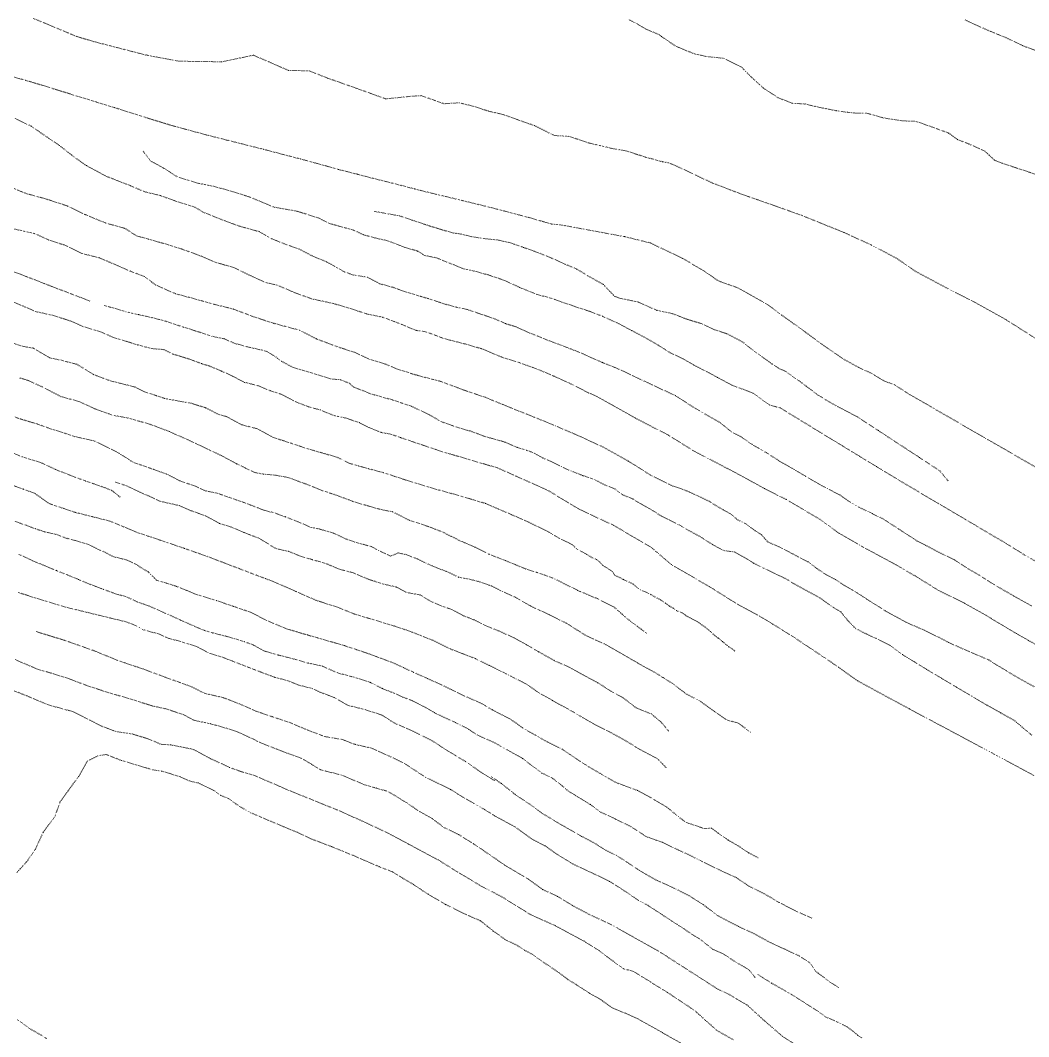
# Model space of a CAD drawing. Extents: x 682410 to 689460, y 7661803 to 7669124.
# Drawn here: x 686690.1 to 686999.8, y 7667128.5 to 7667440.4 of the extents above; entities that cross this region are included whole.
import ezdxf

# ---------------------------------------------------------------- set-up
doc = ezdxf.new("R2010")
doc.units = 0
doc.header["$MEASUREMENT"] = 0
doc.linetypes.add('DOT', pattern=[0.25, 0, -0.25])
doc.layers.add('02 TOE_Line', color=1, linetype='DOT', lineweight=20)

msp = doc.modelspace()

# ---------------------------------------------------------------- linework, layer by layer
at = {"layer": '02 TOE_Line'}
for points in [[(686694.22, 7667440.92, 4159.45), (686707.29, 7667435.46, 4162.4), (686712.76, 7667433.81, 4163.41), (686729.07, 7667429.62, 4165.62), (686738.91, 7667427.81, 4166.48), (686752.06, 7667427.63, 4167.25), (686761.72, 7667429.66, 4168.52), (686772.52, 7667424.97, 4169.56), (686778.86, 7667424.86, 4170.12), (686784.43, 7667422.64, 4170.65), (686793.3, 7667419.52, 4171.48), (686802.34, 7667416.26, 4172.33), (686810.08, 7667417.04, 4173.02), (686813.27, 7667417.25, 4173.3), (686820.22, 7667414.76, 4173.88), (686824.91, 7667415.05, 4174.28), (686829.1, 7667414.04, 4174.64), (686834.13, 7667412.42, 4175.09), (686838.53, 7667411.42, 4175.48), (686844.57, 7667409.24, 4176.02), (686848.1, 7667408.03, 4176.34), (686854.04, 7667405.03, 4176.96), (686858.72, 7667404.73, 4177.33), (686864.8, 7667402.7, 4177.94), (686872.18, 7667400.96, 4178.46), (686876.03, 7667400.32, 4178.86), (686882.12, 7667398.38, 4179.47), (686887.33, 7667396.96, 4179.82), (686888.99, 7667396.68, 4179.97), (686891.41, 7667395.73, 4180.19), (686902.7, 7667390.42, 4180.19), (686911.76, 7667386.95, 4180.2), (686922.29, 7667383.28, 4180.21), (686930.25, 7667380.43, 4180.22), (686943.1, 7667375.23, 4180.23), (686951.55, 7667371.37, 4180.24), (686959.35, 7667367.24, 4180.25), (686965.09, 7667363.27, 4180.25), (686977.17, 7667356.88, 4180.27), (686983.05, 7667353.91, 4180.27), (686992.95, 7667348.38, 4180.28), (687003.73, 7667341.59, 4180.29)], [(687003.11, 7667392.69, 4221.46), (686998.46, 7667394.26, 4220.98), (686993.18, 7667395.97, 4220.2), (686989.38, 7667397.36, 4219.94), (686986.29, 7667400.23, 4219.54), (686981.31, 7667402.45, 4219.35), (686977.88, 7667403.79, 4219.19), (686975.14, 7667405.78, 4218.77), (686970.16, 7667407.61, 4218.14), (686965.17, 7667409.35, 4217.53), (686960.95, 7667409.52, 4217.05), (686955.36, 7667410.38, 4216.48), (686950, 7667411.87, 4215.83), (686946.63, 7667411.88, 4215.63), (686944.01, 7667412.15, 4215.3), (686940.68, 7667412.62, 4215), (686935.57, 7667413.63, 4214.62), (686930.85, 7667414.73, 4214.3), (686927.36, 7667414.86, 4214.06), (686922.85, 7667416.57, 4213.8), (686918.23, 7667419.63, 4213.1), (686914.37, 7667423.16, 4212.78), (686911.65, 7667425.94, 4212.43), (686905.95, 7667428.72, 4212), (686901, 7667429.23, 4211.48), (686897.1, 7667430.07, 4211.24), (686891.47, 7667432.38, 4211.16), (686886.99, 7667435.4, 4210.98), (686886.35, 7667435.94, 4210.64), (686882.08, 7667437.72, 4210.44), (686879.49, 7667439.3, 4210.42), (686876.94, 7667440.63, 4210.36)], [(686980.23, 7667440.46, 4217.59), (686987.58, 7667437.14, 4218.39), (686992.75, 7667435.06, 4218.95), (686997.93, 7667432.57, 4219.52), (687001.98, 7667431.07, 4219.95), (687005.93, 7667429.32, 4220.38), (687008.77, 7667428.39, 4220.68), (687010.84, 7667427.05, 4220.92), (687013.79, 7667425.61, 4221.25), (687017.53, 7667424.51, 4221.64), (687022.08, 7667422.7, 4222.12), (687025.2, 7667421, 4222.48), (687028.4, 7667420.59, 4222.8)], [(686686.55, 7667423.39, 4158.55), (686691.82, 7667421.94, 4159.17), (686697.12, 7667420.34, 4159.71), (686702.49, 7667418.69, 4160.3), (686707.96, 7667416.98, 4160.86), (686713.52, 7667415.29, 4161.45), (686719.09, 7667413.57, 4162.04), (686724.71, 7667411.79, 4162.67), (686730.4, 7667409.98, 4163.31), (686736.15, 7667408.22, 4163.95), (686741.94, 7667406.64, 4164.56), (686747.72, 7667405.08, 4165.15), (686753.51, 7667403.63, 4165.68), (686759.24, 7667402.18, 4166.17), (686764.94, 7667400.75, 4166.7), (686770.62, 7667399.26, 4167.24), (686776.32, 7667397.78, 4167.83), (686782.02, 7667396.23, 4168.36), (686787.81, 7667394.61, 4168.84), (686793.64, 7667393.12, 4169.44), (686799.45, 7667391.62, 4170.03), (686805.29, 7667390.17, 4170.64), (686811.19, 7667388.61, 4171.19), (686817.17, 7667387.14, 4171.74), (686823.21, 7667385.7, 4172.37), (686829.26, 7667384.23, 4172.99), (686835.33, 7667382.73, 4173.55), (686841.32, 7667381.17, 4174.12), (686847.32, 7667379.57, 4174.72), (686853.25, 7667377.84, 4175.3), (686855.96, 7667377.61, 4175.62), (686875.66, 7667373.98, 4177.55), (686883.62, 7667372.04, 4178.33), (686893.57, 7667367.28, 4179.39), (686900.28, 7667363.32, 4180.14), (686904.38, 7667360.43, 4180.14), (686910.69, 7667358.18, 4180.13), (686919.59, 7667353.13, 4180.13), (686923.99, 7667349.86, 4180.12), (686929.7, 7667345.81, 4180.11), (686935.85, 7667341.24, 4180.11), (686942.75, 7667336.51, 4180.1), (686947.51, 7667333.88, 4180.1), (686951.57, 7667331.99, 4180.09), (686955.47, 7667329.65, 4180.09), (686958.44, 7667328.58, 4180.09), (686963.42, 7667325.42, 4180.08), (687037.76, 7667282.57, 4179.46)], [(687000.75, 7667260.65, 4150.13), (686994.98, 7667263.84, 4150.13), (686988.32, 7667267.68, 4150.07), (686985.42, 7667269.58, 4150.08), (686980.92, 7667272.22, 4150.1), (686977, 7667274.79, 4150.12), (686971.96, 7667277.22, 4150.15), (686968.12, 7667279.26, 4150.17), (686965.53, 7667280.57, 4150.17), (686959.92, 7667284.23, 4150.11), (686955.05, 7667287.34, 4150.1), (686951.79, 7667288.98, 4150.1), (686948.26, 7667290.66, 4150.1), (686945.02, 7667292.45, 4150.1), (686941.77, 7667294.71, 4150.1), (686936.14, 7667297.61, 4150.09), (686931.2, 7667300.46, 4150.09), (686927.61, 7667302.62, 4150.09), (686923.67, 7667304.84, 4150.09), (686919.19, 7667307.7, 4150.09), (686915.3, 7667309.9, 4150.08), (686911.36, 7667312.61, 4150.08), (686908.51, 7667314.06, 4150.61), (686905.02, 7667316.91, 4150.59), (686897.3, 7667321.32, 4150.56), (686891.27, 7667325.2, 4150.54), (686881.97, 7667329.52, 4150.51), (686873.56, 7667333.48, 4150.48), (686868.81, 7667335.38, 4150.46), (686862.19, 7667338.31, 4150.45), (686858.53, 7667339.76, 4150.43), (686852.48, 7667342.05, 4150.41), (686846.31, 7667344.52, 4150.26), (686842.24, 7667346.33, 4150.26), (686839.12, 7667347.28, 4150.24), (686835.62, 7667348.84, 4150.22), (686831.86, 7667350.09, 4150.19), (686827.27, 7667351.67, 4150.14), (686823.95, 7667352.35, 4150.12), (686820.62, 7667353.26, 4150.1), (686815.46, 7667354.93, 4150.07), (686812.87, 7667355.72, 4150.11), (686807.55, 7667357.31, 4150.12), (686804.64, 7667358.41, 4150.08), (686800.51, 7667359.53, 4150.02), (686796.73, 7667361.52, 4150.12), (686792.22, 7667362.26, 4150.18), (686789.71, 7667363.14, 4150.08), (686785.2, 7667365.69, 4150.13), (686784.1, 7667366.28, 4149.96), (686779.77, 7667368.07, 4149.84), (686775.73, 7667370.16, 4149.79), (686771.48, 7667371.68, 4149.77), (686767.3, 7667373.33, 4149.71), (686763.47, 7667375.52, 4149.88), (686757.67, 7667377.12, 4149.84), (686753.44, 7667378.63, 4149.8), (686746.23, 7667381.5, 4149.67), (686743.86, 7667382.97, 4149.69), (686739.23, 7667384.41, 4149.62), (686733.07, 7667386.6, 4149.8), (686728.24, 7667387.77, 4150), (686723.96, 7667389.6, 4149.94), (686716.71, 7667392.43, 4149.84), (686710.47, 7667395.76, 4149.99), (686706.91, 7667398.22, 4149.97), (686702.11, 7667401.99, 4150.04), (686698.29, 7667404.57, 4150), (686693.44, 7667407.89, 4150.05), (686686.76, 7667411.11, 4150.17)], [(686711.5, 7667354.22, 4119.92), (686699.34, 7667358.88, 4120), (686689.7, 7667362.62, 4119.91), (686679.32, 7667365.78, 4119.8), (686670.94, 7667370.18, 4119.58), (686661.26, 7667374.81, 4119.83), (686652.68, 7667378.29, 4120.02), (686643.32, 7667381.22, 4120.1), (686630.98, 7667383.01, 4120.13), (686620.35, 7667385.54, 4120.18), (686607.98, 7667387.8, 4120.28), (686595.9, 7667392.42, 4120.23), (686585.46, 7667394.01, 4120.19), (686574.5, 7667396.05, 4120.24), (686562.1, 7667397.38, 4120.28), (686548.52, 7667398.75, 4120.33), (686539.7, 7667400.96, 4120.56), (686528.23, 7667404.03, 4121.44), (686515.02, 7667405.53, 4122.19)], [(687003, 7667273.76, 4160.68), (686998.4, 7667276.36, 4160.66), (686992.79, 7667279.85, 4160.65), (686987.01, 7667283.26, 4160.66), (686981.22, 7667286.67, 4160.67), (686975.44, 7667290.08, 4160.67), (686969.7, 7667293.47, 4160.67), (686963.95, 7667296.87, 4160.66), (686958.21, 7667300.26, 4160.66), (686953, 7667303.43, 4160.57), (686947.79, 7667306.6, 4160.49), (686942.58, 7667309.77, 4160.41), (686936.21, 7667313.66, 4160.42), (686929.84, 7667317.54, 4160.42), (686923.46, 7667321.42, 4160.43), (686920.14, 7667322.34, 4160.37), (686915.1, 7667325.99, 4160.36), (686908.93, 7667328.29, 4160.14), (686904.22, 7667330.76, 4160.07), (686900.68, 7667332.68, 4160.19), (686896.82, 7667334.63, 4160.09), (686893.29, 7667336.69, 4160.2), (686889.68, 7667338.34, 4160.18), (686885.95, 7667340.7, 4160.11), (686882, 7667343, 4159.97), (686877.8, 7667345.18, 4159.99), (686873.48, 7667347.46, 4160.05), (686868.87, 7667349.56, 4160.17), (686865, 7667351.03, 4160.2), (686861.04, 7667352.34, 4160.23), (686857.1, 7667353.68, 4160.24), (686853.05, 7667355.12, 4160.23), (686848.7, 7667356.26, 4160.25), (686843.33, 7667358.45, 4160.23), (686838.92, 7667360.52, 4160.21), (686833.9, 7667362.21, 4160.19), (686829.18, 7667363.51, 4160.17), (686826.35, 7667364.07, 4160.16), (686822.11, 7667365.78, 4160.18), (686817.87, 7667367.48, 4160.21), (686814.36, 7667368.18, 4160.23), (686812.09, 7667369.57, 4160.25), (686808.23, 7667370.69, 4160.31), (686802.94, 7667372.69, 4160.61), (686798.62, 7667373.69, 4160.13), (686795.42, 7667374.59, 4160.21), (686792.47, 7667375.99, 4160.36), (686788.15, 7667377.14, 4160.29), (686784.82, 7667378.12, 4160.24), (686781.61, 7667379.76, 4160.19), (686774.98, 7667381.81, 4160.19), (686768.06, 7667383.02, 4160.58), (686760.61, 7667386.12, 4160.51), (686755.54, 7667387.74, 4160.4), (686749.76, 7667389.36, 4160.24), (686744.68, 7667390.38, 4160.24), (686738.27, 7667392.35, 4160.32), (686734.13, 7667395.03, 4160.45), (686730.02, 7667397.26, 4160.59), (686727.81, 7667400.32, 4160.99)], [(687005.8, 7667246.8, 4139.82), (686999.71, 7667250.07, 4139.64), (686996, 7667252.17, 4139.71), (686988.2, 7667256.82, 4139.66), (686986.87, 7667257.69, 4139.73), (686980.08, 7667261.46, 4139.88), (686972.15, 7667265.39, 4139.9), (686964.91, 7667269.85, 4139.85), (686957.73, 7667273.99, 4139.99), (686949.07, 7667278.63, 4140), (686941.46, 7667283.05, 4140.03), (686941.43, 7667283.03, 4140.06), (686935.7, 7667287.2, 4140), (686925.28, 7667293.34, 4140.2), (686918.66, 7667296.66, 4140.17), (686912.2, 7667300.21, 4140.27), (686907.18, 7667302.85, 4140.09), (686896.67, 7667308.37, 4140.2), (686889.15, 7667313.04, 4140.16), (686879, 7667318.28, 4140.14), (686871.74, 7667322.38, 4140.15), (686867.11, 7667324.99, 4140.19), (686864.61, 7667326.03, 4140.25), (686858.62, 7667329.09, 4140.06), (686853.93, 7667331.18, 4140.13), (686848.69, 7667333.4, 4140.13), (686843.31, 7667335.32, 4140.18), (686837.81, 7667337.07, 4140.17), (686831.75, 7667339.6, 4140.19), (686826.76, 7667341.03, 4140.24), (686820.23, 7667342.7, 4140.19), (686814.66, 7667344.79, 4140.07), (686811.68, 7667345.2, 4139.94), (686805.5, 7667347.74, 4140.02), (686801.31, 7667349.28, 4140.17), (686796.46, 7667350.27, 4140.2), (686792.16, 7667351.71, 4140.24), (686786.2, 7667353.47, 4140.17), (686779.59, 7667354.9, 4140.15), (686774.41, 7667356.78, 4140.06), (686769, 7667359.09, 4140.07), (686765.58, 7667359.87, 4140.07), (686760.4, 7667362.18, 4140.08), (686755.99, 7667364.39, 4140.09), (686749.93, 7667366.15, 4140.1), (686745.63, 7667368.02, 4140.11), (686739.56, 7667370.23, 4140.13), (686735.7, 7667371.44, 4140.14), (686729.53, 7667373.21, 4140.15), (686725.89, 7667374.2, 4140.15), (686722.25, 7667376.52, 4140.16), (686716.29, 7667378.17, 4140.17), (686709.9, 7667380.82, 4140.17), (686704.72, 7667383.35, 4140.16), (686697.99, 7667385.56, 4140.14), (686691.92, 7667387.21, 4140.13), (686686.85, 7667389.31, 4140.12)], [(686975.04, 7667299.03, 4170.06), (686972.49, 7667302.09, 4169.84), (686966.18, 7667306.23, 4169.85), (686959.86, 7667310.37, 4169.86), (686953.54, 7667314.5, 4169.87), (686947.23, 7667318.64, 4169.88), (686940.62, 7667322.06, 4169.89), (686935.02, 7667325.39, 4169.9), (686930.23, 7667329.02, 4169.9), (686924.86, 7667332.8, 4169.91), (686923.2, 7667333.44, 4169.88), (686921.03, 7667334.89, 4169.88), (686917.67, 7667337.25, 4169.85), (686914.55, 7667339.54, 4169.97), (686911.82, 7667341.73, 4169.8), (686907.12, 7667344.19, 4169.73), (686903.43, 7667345.35, 4169.86), (686899.68, 7667347.14, 4169.85), (686894.5, 7667348.75, 4169.84), (686890.49, 7667350.33, 4169.67), (686885.46, 7667351.4, 4169.83), (686879.96, 7667353.88, 4169.96), (686874.22, 7667355.09, 4170.17), (686872.63, 7667355.66, 4170.17), (686869.09, 7667359.33, 4170.16), (686864.43, 7667361.96, 4170.16), (686860.91, 7667364.06, 4170.16), (686857.3, 7667365.57, 4170.15), (686853.29, 7667367.39, 4170.15), (686848.77, 7667369.21, 4170.15), (686844.66, 7667370.66, 4170.2), (686840.69, 7667372.07, 4170.27), (686836.69, 7667372.96, 4170.2), (686833.39, 7667373.29, 4170.07), (686829.14, 7667373.88, 4170.14), (686825.36, 7667374.78, 4170.15), (686822.59, 7667375.2, 4170.14), (686815.68, 7667377.3, 4169.61), (686806.52, 7667380.37, 4168.9), (686798.63, 7667381.77, 4168.32)], [(686684.82, 7667377.05, 4129.89), (686690.42, 7667375.86, 4129.91), (686694.54, 7667374.92, 4129.92), (686698.94, 7667372.93, 4129.84), (686704.26, 7667371.2, 4129.79), (686709.15, 7667368.79, 4129.72), (686714.43, 7667367.48, 4129.85), (686719.24, 7667365.41, 4129.79), (686723.95, 7667363.37, 4129.85), (686728.33, 7667361.69, 4129.92), (686731.81, 7667359.08, 4129.73), (686737.82, 7667356.45, 4129.91), (686742.94, 7667355.1, 4130), (686749.34, 7667353.29, 4129.92), (686755.56, 7667351.76, 4129.96), (686761.8, 7667349.38, 4129.94), (686767.97, 7667347.38, 4129.94), (686775.92, 7667345.25, 4130.16), (686781.11, 7667342.57, 4130.17), (686787.59, 7667340.15, 4130.14), (686792.64, 7667338.52, 4130.09), (686797.62, 7667336.26, 4129.99), (686802.04, 7667334.93, 4130.01), (686805.92, 7667333.32, 4130.03), (686811.97, 7667331.42, 4130.05), (686819.05, 7667329.61, 4130.07), (686826.49, 7667326.84, 4130.09), (686832.88, 7667324.68, 4130.11), (686840.23, 7667321.66, 4130.11), (686847.41, 7667318.8, 4130.07), (686854.41, 7667315.95, 4130), (686862.01, 7667312.67, 4130.06), (686869.36, 7667309.29, 4130), (686876.92, 7667305.04, 4130.06), (686883.79, 7667300.72, 4130.29), (686890.56, 7667297.41, 4130.31), (686893.19, 7667296.59, 4130.17), (686895.61, 7667295.61, 4130.17), (686898.44, 7667294.32, 4130.18), (686901.63, 7667292.76, 4130.19), (686903.75, 7667291.47, 4130.19), (686906.07, 7667290.08, 4130.2), (686908.25, 7667288.94, 4130.21), (686910.19, 7667287.23, 4130.23), (686913.19, 7667285.68, 4130.24), (686915.82, 7667283.69, 4130.25), (686917.74, 7667282.47, 4130.26), (686919.65, 7667280.29, 4130.17), (686923.19, 7667278.75, 4130.26), (686927.34, 7667276.62, 4129.83), (686928.72, 7667275.84, 4130.07), (686932.1, 7667274.14, 4130.28), (686934.77, 7667272.11, 4130.22), (686937.58, 7667270.25, 4130.39), (686940.57, 7667268.67, 4129.94), (686943.41, 7667266.79, 4130.08), (686947.22, 7667264.59, 4130.02), (686950.01, 7667262.77, 4130.11), (686955.82, 7667259.09, 4129.97), (686962.54, 7667255.47, 4129.99), (686967.73, 7667253.17, 4130), (686972.17, 7667251.04, 4130.01), (686975.12, 7667249.47, 4130.02), (686979.92, 7667247.33, 4130.03), (686983.45, 7667245.82, 4130.04), (686987.52, 7667244.07, 4130.05), (686991.01, 7667241.88, 4130.06), (686996.78, 7667238.46, 4130.07), (687001.65, 7667235.78, 4130.08)], [(686686.69, 7667354.5, 4110.47), (686690.6, 7667352.84, 4110.47), (686694.78, 7667351.01, 4110.45), (686700.27, 7667349.79, 4110.44), (686705.41, 7667348.14, 4110.43), (686709.68, 7667346.31, 4110.43), (686715.08, 7667344.66, 4110.42), (686718.38, 7667343.18, 4110.42), (686722.65, 7667341.87, 4110.41), (686726.22, 7667340.74, 4110.4), (686730.58, 7667339.61, 4110.4), (686734.23, 7667339.34, 4110.38), (686736.89, 7667337.98, 4110.38), (686742.03, 7667336.41, 4110.35), (686745.77, 7667335.02, 4110.34), (686748.3, 7667334.24, 4110.33), (686752.04, 7667332.67, 4110.31), (686755.26, 7667331.19, 4110.3), (686759.01, 7667329.27, 4110.28), (686763.19, 7667328.23, 4110.26), (686766.93, 7667326.66, 4110.25), (686770.24, 7667325.62, 4110.23), (686774.62, 7667323.35, 4110.21), (686778.69, 7667321.73, 4110.19), (686782.25, 7667320.79, 4110.18), (686786.49, 7667319.06, 4110.16), (686790.17, 7667318.28, 4110.15), (686794.29, 7667316.89, 4110.13), (686797.24, 7667315.38, 4110.11), (686801.03, 7667313.88, 4110.09), (686803.82, 7667313.37, 4110.07), (686806.89, 7667312.32, 4110.05), (686819.13, 7667308.17, 4110.82), (686836.72, 7667302.99, 4110.68), (686852.14, 7667296.12, 4110.55), (686861.7, 7667290.34, 4110.46), (686872.39, 7667285.35, 4110.36), (686883.88, 7667278.61, 4110.26), (686890.05, 7667273.33, 4110.2), (686901.68, 7667266.6, 4110.09), (686910.88, 7667260.87, 4110.01), (686917.15, 7667257.54, 4109.95), (686921.25, 7667255.06, 4109.92), (686927.45, 7667251.19, 4109.89), (686936.97, 7667244.85, 4109.94), (686941.39, 7667241.85, 4109.95), (686947.3, 7667237.63, 4110.16), (686958.33, 7667231.64, 4110.09), (686963.18, 7667229.04, 4110.09), (686968.04, 7667226.45, 4110.09), (686972.89, 7667223.85, 4110.08), (686978.13, 7667221.06, 4110.18), (686983.37, 7667218.27, 4110.27), (686988.6, 7667215.48, 4110.37), (686995.07, 7667212.01, 4110.3), (687001.53, 7667208.54, 4110.23)], [(687000.71, 7667220.99, 4120.99), (686998.01, 7667223.26, 4120.99), (686995.31, 7667225.54, 4121), (686991.09, 7667227.89, 4121.26), (686986.88, 7667230.25, 4121.2), (686982.25, 7667232.99, 4121.14), (686977.62, 7667235.73, 4121.07), (686972.99, 7667238.47, 4121.01), (686968.36, 7667241.21, 4120.95), (686964.69, 7667243.46, 4120.89), (686961.03, 7667245.71, 4120.84), (686957.14, 7667248.57, 4120.78), (686952.9, 7667250.7, 4120.73), (686949.87, 7667252.09, 4120.69), (686946.67, 7667253.67, 4120.64), (686944.34, 7667256.06, 4120.6), (686942.07, 7667258.86, 4120.56), (686938.86, 7667260.78, 4120.51), (686935.47, 7667263.27, 4120.46), (686931.75, 7667265.24, 4120.41), (686927.67, 7667267.5, 4120.36), (686924.61, 7667269.32, 4120.31), (686921.41, 7667270.78, 4120.27), (686917.98, 7667272.45, 4120.23), (686915.22, 7667273.81, 4120.19), (686913.18, 7667275.12, 4120.16), (686909.38, 7667277.23, 4120.11), (686906.2, 7667277.64, 4120.07), (686902.53, 7667279.59, 4120.07), (686898.86, 7667281.92, 4120.07), (686895.54, 7667283.72, 4120.07), (686892.39, 7667285.53, 4120.07), (686889.31, 7667287.1, 4120.07), (686886.92, 7667288.27, 4120.07), (686883.65, 7667290.31, 4120.07), (686880.68, 7667292, 4120.07), (686878.12, 7667293.51, 4120.07), (686875.03, 7667294.8, 4120.07), (686872.64, 7667296.6, 4120.07), (686869.38, 7667297.88, 4120.07), (686866.29, 7667299.52, 4120.06), (686862.79, 7667300.68, 4120.06), (686859.24, 7667302.08, 4120.06), (686856.67, 7667303.19, 4120.06), (686853.58, 7667304.76, 4120.06), (686850.5, 7667306.1, 4120.06), (686847.76, 7667307.62, 4120.06), (686845.54, 7667308.43, 4120.06), (686842.69, 7667309.31, 4120.06), (686838.87, 7667310.96, 4120.06), (686835.57, 7667311.9, 4120.05), (686832.79, 7667312.65, 4120.05), (686828.27, 7667314.33, 4120.05), (686824.6, 7667315.37, 4120.05), (686819.3, 7667317.23, 4120.04), (686815.81, 7667319.27, 4120.03), (686810.27, 7667321.91, 4120.03), (686804.43, 7667323.87, 4120.02), (686798.81, 7667325.44, 4120), (686797.47, 7667325.85, 4120), (686795.39, 7667326.71, 4120.01), (686792.53, 7667327.78, 4120.01), (686791.17, 7667328.98, 4120.01), (686788.41, 7667330.08, 4120.01), (686785.5, 7667330.31, 4120.01), (686782.22, 7667331.32, 4120.02), (686776.73, 7667333.01, 4120.02), (686773.92, 7667333.81, 4119.96), (686770.36, 7667335.73, 4119.96), (686768.54, 7667337.09, 4120.1), (686765.88, 7667338.77, 4120.25), (686763.67, 7667339.29, 4120.33), (686759.8, 7667340.19, 4120.43), (686755.79, 7667341.28, 4120.55), (686752.87, 7667342.6, 4120.63), (686749.02, 7667343.38, 4120.75), (686744.72, 7667344.81, 4120.89), (686740.24, 7667346.2, 4121.04), (686734.36, 7667348.16, 4121.24), (686729.57, 7667349.37, 4121.36), (686726.41, 7667350.05, 4121.44), (686722.38, 7667350.97, 4121.52), (686719.32, 7667351.91, 4121.62), (686715.9, 7667352.85, 4121.73)], [(686685.75, 7667342.18, 4100.93), (686690.32, 7667340.44, 4100.63), (686694.16, 7667339.74, 4100.96), (686699.16, 7667336.76, 4100.24), (686702.3, 7667336.15, 4100.44), (686707.51, 7667334.8, 4100.41), (686710.14, 7667333.2, 4100.12), (686712.76, 7667331.59, 4099.83), (686717.78, 7667329.74, 4099.9), (686721.81, 7667328.74, 4100.28), (686725.48, 7667327.79, 4100.32), (686728.23, 7667326.4, 4100.37), (686732, 7667325.14, 4099.89), (686734.56, 7667324.3, 4099.98), (686738.91, 7667323.5, 4099.99), (686742.56, 7667322.86, 4100.16), (686747.1, 7667321.44, 4100.58), (686751.1, 7667319.39, 4100.6), (686753.45, 7667318.77, 4100.82), (686758.26, 7667316.2, 4100.37), (686762.98, 7667315.01, 4100.51), (686767.85, 7667312.34, 4100.67), (686773.08, 7667310.67, 4100.61), (686777.09, 7667309.3, 4100.62), (686780.5, 7667308.29, 4100.68), (686783.9, 7667307.28, 4100.75), (686787.35, 7667306.32, 4100.69), (686791.15, 7667304.42, 4100.45), (686794.11, 7667303.59, 4100.52), (686797.07, 7667302.76, 4100.58), (686801.69, 7667301.53, 4100.68), (686805.13, 7667300.4, 4100.68), (686808.58, 7667299.27, 4100.68), (686812.6, 7667298.04, 4100.61), (686816.62, 7667296.8, 4100.54), (686821, 7667295.59, 4100.38), (686825.37, 7667294.37, 4100.23), (686829.16, 7667293.25, 4100.32), (686832.94, 7667292.12, 4100.42), (686837.01, 7667290.37, 4100.38), (686841.07, 7667288.61, 4100.34), (686846.28, 7667286.35, 4100.08), (686849.14, 7667284.95, 4100.01), (686852, 7667283.55, 4099.94), (686855.64, 7667281.41, 4099.94), (686858.12, 7667280.24, 4100.04), (686859.87, 7667279.29, 4100), (686860.87, 7667278.22, 4100), (686862.36, 7667277.4, 4100), (686864.11, 7667276.45, 4100), (686865.65, 7667275.48, 4100), (686867.19, 7667274.83, 4100), (686868, 7667274.19, 4100), (686869.11, 7667272.98, 4100), (686870.74, 7667271.98, 4100), (686871.95, 7667271.23, 4100), (686872.67, 7667270.04, 4100), (686874.25, 7667269.38, 4100), (686875.34, 7667268.72, 4100), (686876.98, 7667268.04, 4100), (686878.31, 7667267.38, 4100), (686879.38, 7667266.45, 4100), (686880.73, 7667265.44, 4100), (686882.35, 7667264.86, 4100), (686883.78, 7667264.16, 4100), (686885.24, 7667263.29, 4100), (686886.72, 7667262.51, 4100), (686888.29, 7667261.5, 4100), (686889.58, 7667260.55, 4100), (686890.71, 7667259.9, 4100), (686891.74, 7667259.14, 4100), (686893.41, 7667258.51, 4100), (686894.88, 7667257.44, 4100), (686896.46, 7667256.64, 4100), (686898.01, 7667255.86, 4100), (686899.45, 7667254.83, 4100), (686900.67, 7667253.97, 4100), (686902.04, 7667252.8, 4100), (686903.23, 7667251.68, 4100), (686904.53, 7667250.74, 4100), (686905.73, 7667249.75, 4100), (686906.7, 7667248.93, 4100), (686907.69, 7667248.1, 4100), (686908.96, 7667247.33, 4100), (686909.71, 7667246.64, 4100)], [(686882.41, 7667252.28, 4090.24), (686879.57, 7667254.4, 4090.27), (686876.74, 7667256.52, 4090.29), (686872.41, 7667260.35, 4090.76), (686867.25, 7667262.92, 4091.03), (686864.22, 7667264.19, 4090.85), (686861.2, 7667265.45, 4090.67), (686857.44, 7667267.33, 4090.58), (686853.69, 7667269.21, 4090.48), (686848.51, 7667271.03, 4090.2), (686845.28, 7667272.03, 4090.06), (686842.2, 7667273.29, 4090.1), (686839.12, 7667274.55, 4090.15), (686833.95, 7667276.59, 4090.17), (686829.74, 7667278.71, 4090.37), (686825.19, 7667280.63, 4090.92), (686822.45, 7667282, 4090.68), (686819.72, 7667283.37, 4090.45), (686815.95, 7667284.84, 4090.58), (686812.76, 7667285.9, 4090.72), (686809.57, 7667286.96, 4090.87), (686804.37, 7667289.57, 4090.81), (686801.35, 7667290.11, 4090.55), (686797.37, 7667291.2, 4090.41), (686792.17, 7667292.76, 4090.32), (686787.15, 7667294.66, 4090.56), (686783.07, 7667295.98, 4090.69), (686777.63, 7667298.15, 4090.6), (686772.28, 7667300.08, 4090.98), (686768.44, 7667300.79, 4090.83), (686764.83, 7667301.1, 4090.21), (686762.02, 7667301.61, 4090.6), (686759.27, 7667302.95, 4090.55), (686756.52, 7667304.29, 4090.5), (686751.83, 7667306.79, 4090.43), (686748.07, 7667308.59, 4090.53), (686744.31, 7667310.38, 4090.64), (686740.47, 7667312.13, 4090.7), (686735.97, 7667314.14, 4091.15), (686732.93, 7667315.28, 4090.99), (686729.9, 7667316.41, 4090.84), (686723.28, 7667318.32, 4090.56), (686718.49, 7667319.18, 4090.78), (686712.95, 7667321.17, 4090.16), (686708.14, 7667323.41, 4090.28), (686702.72, 7667324.86, 4090.08), (686699.79, 7667326.36, 4090.19), (686696.86, 7667327.86, 4090.3), (686692.78, 7667329.76, 4090.52), (686689.89, 7667330.66, 4090.64)], [(686686, 7667319.51, 4080.24), (686690.18, 7667318.02, 4079.99), (686695.42, 7667316.46, 4080.14), (686699.43, 7667315, 4080.04), (686703.15, 7667313.87, 4079.82), (686706.91, 7667312.61, 4079.81), (686712.75, 7667311.32, 4080.04), (686719.67, 7667307.97, 4080.03), (686724.85, 7667304.72, 4080.04), (686730.95, 7667302.6, 4080.38), (686735.19, 7667301.05, 4080.27), (686738.93, 7667299.11, 4080.4), (686743.84, 7667297.4, 4080.36), (686747.1, 7667295.93, 4080.16), (686750.5, 7667295.28, 4080.28), (686754.25, 7667293.97, 4080.21), (686757.57, 7667292.83, 4080.17), (686760.89, 7667291.62, 4080.38), (686764.98, 7667290, 4080.25), (686768.04, 7667289.25, 4080.19), (686771.6, 7667287.97, 4080.02), (686776.32, 7667286.1, 4079.91), (686779.35, 7667284.76, 4079.74), (686781.54, 7667284.37, 4079.9), (686786.33, 7667282.99, 4079.83), (686790.09, 7667281.22, 4079.79), (686793.01, 7667280.2, 4079.71), (686795.76, 7667279.46, 4079.7), (686797.9, 7667278.86, 4079.54), (686800.95, 7667277.29, 4079.68), (686803.84, 7667275.94, 4079.86), (686806.17, 7667276.92, 4079.91), (686808.66, 7667276.41, 4080.17), (686812.08, 7667275.07, 4080.09), (686816.59, 7667272.92, 4080.24), (686821.06, 7667271.21, 4080.3), (686824.83, 7667269.44, 4080.33), (686827.59, 7667268.95, 4080.49), (686830.94, 7667268.14, 4080.69), (686834.81, 7667266.79, 4080.61), (686838.14, 7667265.13, 4080.38), (686842.17, 7667263.3, 4080.18), (686846.79, 7667260.64, 4080.17), (686849.71, 7667259.29, 4080.23), (686852.62, 7667257.95, 4080.28), (686857.77, 7667255.37, 4080.56), (686861.12, 7667253.26, 4080.42), (686864.16, 7667251.37, 4080.22), (686869.45, 7667249.04, 4080.21), (686872.22, 7667247.46, 4080.21), (686874.99, 7667245.88, 4080.21), (686879.66, 7667243.15, 4080.14), (686884.69, 7667240.42, 4080.2), (686887.51, 7667238.66, 4080.22), (686890.33, 7667236.9, 4080.23), (686894.52, 7667233.72, 4080.39), (686898.91, 7667231.41, 4080.55), (686903.4, 7667228.2, 4080.68), (686906.93, 7667225.73, 4080.7), (686910.64, 7667224.67, 4080.75), (686914.49, 7667221.79, 4080.7)], [(686687.34, 7667307.81, 4070.82), (686690.96, 7667306.32, 4070.93), (686693.97, 7667305.38, 4070.85), (686696.98, 7667304.44, 4070.77), (686700.92, 7667302.55, 4070.63), (686706.13, 7667300.48, 4070.48), (686710.19, 7667298.99, 4070.72), (686713.51, 7667297.84, 4070.75), (686716.05, 7667296.95, 4070.52), (686718.25, 7667296.08, 4070.55), (686720.78, 7667294.05, 4070)], [(686888.5, 7667210.98, 4060.18), (686885.81, 7667213.74, 4060.25), (686880.66, 7667216.45, 4060.16), (686876.13, 7667219.21, 4060.1), (686871.12, 7667221.98, 4060.05), (686866.43, 7667224.31, 4060.2), (686862.38, 7667226.67, 4060.25), (686859.33, 7667228.42, 4060.23), (686856.42, 7667230.04, 4060.25), (686853.51, 7667231.66, 4060.28), (686849.91, 7667233.66, 4060.23), (686845.55, 7667236.63, 4060.36), (686841.95, 7667238.48, 4060.45), (686838.35, 7667240.33, 4060.54), (686834.11, 7667242.42, 4060.6), (686829.88, 7667244.5, 4060.67), (686826.03, 7667245.98, 4060.68), (686822.18, 7667247.46, 4060.69), (686819.39, 7667248.83, 4060.67), (686816.61, 7667250.19, 4060.65), (686813.3, 7667251.49, 4060.78), (686810, 7667252.8, 4060.91), (686804.75, 7667254.57, 4060.7), (686800.49, 7667255.85, 4060.26), (686796.63, 7667257, 4060.19), (686792.77, 7667258.15, 4060.11), (686787.6, 7667260.25, 4060.05), (686784.3, 7667261.31, 4060.09), (686781, 7667262.37, 4060.12), (686777.86, 7667263.75, 4060.14), (686774.73, 7667265.13, 4060.16), (686771.48, 7667266.55, 4060.1), (686768.24, 7667267.96, 4060.03), (686765.38, 7667269.05, 4060), (686762.52, 7667270.14, 4059.96), (686757.41, 7667272.07, 4059.99), (686752.44, 7667273.98, 4060.12), (686747.46, 7667275.88, 4060.24), (686743.99, 7667277.09, 4060.23), (686740.53, 7667278.3, 4060.21), (686734.97, 7667280.21, 4060.29), (686730.62, 7667281.67, 4060.36), (686726.27, 7667283.12, 4060.43), (686721.92, 7667284.92, 4060.5), (686717.57, 7667286.71, 4060.57), (686712.29, 7667288.04, 4060.59), (686707.01, 7667289.37, 4060.61), (686703.03, 7667290.7, 4060.61), (686699.05, 7667292.04, 4060.61), (686694.53, 7667295.21, 4060.68), (686690.98, 7667296.51, 4060.77), (686687.43, 7667297.8, 4060.87)], [(686719.3, 7667298.68, 4071.8), (686722.64, 7667297.55, 4071.64), (686727.05, 7667295.5, 4071.15), (686729.7, 7667294.32, 4070.99), (686732.99, 7667292.8, 4070.9), (686738.91, 7667291.46, 4071.15), (686742.47, 7667289.92, 4070.86), (686746.87, 7667288.35, 4070.79), (686751.31, 7667285.95, 4071.31), (686754.47, 7667285.02, 4071), (686758.91, 7667283.17, 4070.81), (686763.53, 7667281.36, 4070.67), (686768.59, 7667278.26, 4070.37), (686772.57, 7667277.39, 4070.43), (686776.08, 7667275.94, 4070.62), (686779.88, 7667274.84, 4070.78), (686783.91, 7667273.7, 4070.66), (686788.01, 7667271.95, 4070.48), (686792.36, 7667270.82, 4070.66), (686796.99, 7667268.84, 4070.72), (686801.8, 7667267.32, 4070.73), (686805.68, 7667266.45, 4070.59), (686808.87, 7667264.76, 4071.06), (686812.9, 7667264.03, 4070.96), (686816.21, 7667262.05, 4070.98), (686819.52, 7667260.6, 4070.65), (686822.5, 7667259.62, 4070.49), (686826.33, 7667257.59, 4070.7), (686829.51, 7667256.36, 4070.9), (686832.91, 7667254.65, 4070.73), (686837.04, 7667252.99, 4070.67), (686841.82, 7667250.82, 4070.86), (686845.56, 7667248.77, 4070.75), (686849.35, 7667246.54, 4070.78), (686854.21, 7667243.81, 4070.81), (686858.35, 7667242.01, 4070.89), (686863.57, 7667239.13, 4070.72), (686867.52, 7667237.06, 4071.16), (686871.92, 7667234.21, 4070.99), (686874.97, 7667232.66, 4071.1), (686879.27, 7667229.38, 4070.94), (686883.9, 7667227.5, 4071.11), (686886.94, 7667224.97, 4070.72), (686889.19, 7667222.27, 4070.57)], [(686916.72, 7667183.36, 4050.89), (686913.76, 7667184.91, 4050.8), (686910.41, 7667187.14, 4050.64), (686907.5, 7667188.78, 4050.78), (686904.44, 7667190.94, 4050.88), (686902.35, 7667192.45, 4050.75), (686900.07, 7667192.36, 4050.47), (686894.42, 7667194.29, 4050.73), (686891.97, 7667196.2, 4050.85), (686888.61, 7667198.95, 4050.74), (686883.73, 7667201.86, 4050.76), (686879.6, 7667204.04, 4050.62), (686876.36, 7667205.24, 4050.52), (686873.12, 7667206.44, 4050.42), (686868.15, 7667209.24, 4050.35), (686863.37, 7667212.09, 4050.35), (686858.92, 7667215.07, 4050.75), (686856.47, 7667216.72, 4050.72), (686851.93, 7667218.94, 4050.66), (686848.14, 7667221.1, 4050.83), (686844.34, 7667223.26, 4051), (686840.94, 7667225.7, 4050.84), (686837.99, 7667227.24, 4050.79), (686835.04, 7667228.78, 4050.74), (686831.77, 7667230.7, 4050.6), (686828.58, 7667232.12, 4050.72), (686825.38, 7667233.55, 4050.85), (686822.44, 7667234.98, 4050.88), (686819.49, 7667236.42, 4050.9), (686815.16, 7667238.36, 4050.96), (686810.84, 7667240.3, 4051.02), (686807.75, 7667241.74, 4050.94), (686804.65, 7667243.19, 4050.87), (686800.92, 7667244.57, 4050.89), (686797.18, 7667245.96, 4050.9), (686793.39, 7667247.23, 4050.82), (686789.6, 7667248.49, 4050.74), (686784.53, 7667249.97, 4050.54), (686781.41, 7667250.86, 4050.51), (686778.29, 7667251.74, 4050.48), (686774.92, 7667252.75, 4050.52), (686771.55, 7667253.75, 4050.55), (686768.66, 7667254.98, 4050.59), (686765.77, 7667256.2, 4050.63), (686760.82, 7667258.72, 4050.78), (686755.58, 7667260.52, 4050.76), (686750.35, 7667262.31, 4050.74), (686747.03, 7667263.35, 4050.81), (686743.71, 7667264.38, 4050.89), (686740.91, 7667265.52, 4050.85), (686738.11, 7667266.66, 4050.82), (686735.03, 7667267.63, 4050.82), (686731.95, 7667268.59, 4050.82), (686729.38, 7667271.13, 4050.97), (686728.43, 7667271.64, 4051.01), (686725.58, 7667273.47, 4051.19), (686722.66, 7667274.81, 4050.77), (686718.68, 7667275.78, 4050.48), (686716.18, 7667277.11, 4050.5), (686713.93, 7667278.08, 4050.55), (686711.09, 7667279.51, 4051.06), (686707.19, 7667280.69, 4050.95), (686704.24, 7667281.44, 4050.78), (686701.18, 7667282.62, 4051.11), (686697.59, 7667283.39, 4051.03), (686694.65, 7667284.37, 4051.01), (686691.93, 7667285.4, 4051.17), (686687.8, 7667286.85, 4051.04)], [(686933.19, 7667164.86, 4041.37), (686929.23, 7667166.58, 4041.24), (686923.07, 7667169.69, 4041.3), (686918.85, 7667172.18, 4041.64), (686913.83, 7667174.71, 4041.05), (686909.93, 7667177.3, 4041.15), (686905.32, 7667179.41, 4041.05), (686899.57, 7667182.18, 4040.9), (686895.52, 7667184.26, 4040.72), (686892.12, 7667185.81, 4040.56), (686887.26, 7667188.13, 4040.95), (686882.33, 7667189.86, 4040.19), (686877.7, 7667192.91, 4040.22), (686872.92, 7667195.26, 4039.97), (686868.39, 7667197.35, 4040.03), (686865.13, 7667199.73, 4040.26), (686861.16, 7667202.14, 4040.31), (686858.32, 7667203.89, 4040.43), (686856.52, 7667205.48, 4040.75), (686853.51, 7667207.8, 4040.58), (686850.29, 7667209.39, 4040.64), (686847.42, 7667211.47, 4040.75), (686844.35, 7667213.88, 4040.87), (686839.57, 7667216.53, 4041.14), (686835.37, 7667218.87, 4041), (686830.55, 7667221, 4041.49), (686827.74, 7667222.84, 4041.73), (686823.75, 7667224.87, 4041.4), (686820.59, 7667226.31, 4041.31), (686817.28, 7667227.91, 4041.51), (686814.06, 7667229.79, 4041.61), (686810.58, 7667231.53, 4041.4), (686807.63, 7667232.69, 4041.39), (686804.68, 7667233.99, 4041.15), (686801.22, 7667235.33, 4041.1), (686797.58, 7667237.21, 4041.15), (686792.65, 7667238.76, 4041.57), (686787.49, 7667240.14, 4041.2), (686782.88, 7667242.19, 4041.3), (686778.53, 7667243.12, 4040.97), (686774.58, 7667244.27, 4041.28), (686769.42, 7667245.58, 4041.11), (686765.23, 7667246.75, 4041.13), (686761.74, 7667248.66, 4041.29), (686758.83, 7667249.71, 4041.35), (686756.09, 7667250.54, 4041.44), (686753.1, 7667251.41, 4041.34), (686749.15, 7667252.39, 4040.98), (686746.57, 7667253.18, 4041.1), (686743.58, 7667254.42, 4040.95), (686739.29, 7667256.34, 4040.96), (686735.49, 7667258.06, 4040.72), (686732.54, 7667259.36, 4040.73), (686729.58, 7667260.66, 4040.75), (686726.11, 7667261.86, 4040.76), (686722.79, 7667263.42, 4040.47), (686719.08, 7667264.47, 4040.64), (686715.54, 7667265.81, 4040.37), (686711.01, 7667267.5, 4040.57), (686708.04, 7667268.77, 4040.7), (686704.61, 7667270.15, 4040.6), (686701.11, 7667271.55, 4040.66), (686697.17, 7667273.19, 4040.53), (686693.93, 7667274.53, 4040.47), (686689.53, 7667276.57, 4040.76)], [(686835.69, 7667207.05, 4030.33), (686831.51, 7667209.68, 4030.35), (686826.73, 7667212.99, 4030.39), (686821.92, 7667215.84, 4030.41), (686816.61, 7667219.29, 4030.4), (686810.07, 7667222.54, 4030.38), (686805.22, 7667224.6, 4030.38), (686801.13, 7667227.17, 4030.37), (686796.11, 7667228.81, 4030.35), (686790.69, 7667230.17, 4030.33), (686786.75, 7667232.48, 4030.34), (686782.43, 7667234.09, 4030.34), (686779.8, 7667235.31, 4030.34), (686775.63, 7667236.35, 4030.33), (686772.04, 7667237.8, 4030.33), (686768.22, 7667238.75, 4030.33), (686763.79, 7667240.45, 4030.34), (686759.29, 7667242.15, 4030.35), (686755.19, 7667243.76, 4030.35), (686752.18, 7667244.93, 4030.35), (686748.38, 7667246.08, 4030.35), (686744.35, 7667248.17, 4030.35), (686739.08, 7667249.84, 4030.35), (686735.74, 7667250.69, 4030.35), (686732.55, 7667252.08, 4030.35), (686728.01, 7667253.3, 4030.35), (686725.54, 7667254.63, 4030.35), (686722.67, 7667255.79, 4030.36), (686719.2, 7667256.6, 4030.35), (686704.1, 7667260.28, 4030.36), (686695.36, 7667262.93, 4030.36), (686689.57, 7667264.77, 4030.36)], [(686915.76, 7667146.61, 4020.64), (686913.98, 7667148.88, 4020.57), (686911.82, 7667150.24, 4020.66), (686909.89, 7667151.31, 4020.55), (686905.85, 7667153.98, 4020.19), (686902.78, 7667155.25, 4020.17), (686899.04, 7667158.27, 4020.25), (686896.36, 7667159.91, 4020.34), (686892.86, 7667162.25, 4020.46), (686886.96, 7667166.07, 4020.33), (686882.88, 7667168.74, 4020.4), (686879.95, 7667170.3, 4020.56), (686876.17, 7667172.89, 4020.52), (686871.09, 7667176.13, 4020.48), (686866.24, 7667178.48, 4020.2), (686863.05, 7667179.94, 4020.46), (686859.63, 7667181.55, 4020.48), (686854.83, 7667184.52, 4020.32), (686851.23, 7667187.05, 4020.43), (686846.93, 7667189.29, 4020.33), (686842.27, 7667192.73, 4020.32), (686838.61, 7667194.73, 4020.65), (686835.75, 7667196.27, 4020.67), (686832.6, 7667198.25, 4020.88), (686826.88, 7667201.46, 4020.93), (686822.26, 7667204.35, 4021.01), (686819.1, 7667205.91, 4021.06), (686814.59, 7667208.09, 4020.83), (686807.84, 7667212.46, 4020.42), (686803.05, 7667214.74, 4020.66), (686797.98, 7667217.02, 4020.35), (686792.95, 7667218.16, 4020.29), (686788.99, 7667219.68, 4020.29), (686783.61, 7667220.57, 4020.58), (686778.26, 7667222.6, 4020.1), (686772.99, 7667224.84, 4020.1), (686767.49, 7667226.66, 4020.05), (686762.77, 7667228.26, 4020.03), (686757.29, 7667230.66, 4020.26), (686752.55, 7667232.48, 4020.58), (686746.64, 7667233.87, 4020.56), (686742.64, 7667235.9, 4020.54), (686735.47, 7667238.48, 4020.3), (686727.74, 7667241.34, 4020.4), (686720.05, 7667243.92, 4020.55), (686712.83, 7667246.9, 4020.66), (686703.79, 7667250.08, 4020.73), (686694.97, 7667252.8, 4020.64)], [(686688.61, 7667244.17, 4010.16), (686695.37, 7667241.26, 4010.1), (686700.21, 7667239.87, 4010.25), (686705.16, 7667238.28, 4010.12), (686710.74, 7667236.17, 4010.48), (686717.36, 7667234.01, 4010.24), (686723.07, 7667232.37, 4010.11), (686730.78, 7667229.94, 4010.78), (686734.78, 7667229.09, 4010.8), (686740.17, 7667227.33, 4010.82), (686743.49, 7667225.56, 4010.77), (686748.5, 7667224.51, 4010.67), (686753.24, 7667223.2, 4010.6), (686756.74, 7667222.05, 4010.28), (686761.66, 7667219.81, 4010.41), (686763.13, 7667218.98, 4010.39), (686766.38, 7667217.69, 4010.39), (686769.62, 7667216.41, 4010.39), (686773.19, 7667215.09, 4010.39), (686776.75, 7667213.77, 4010.39), (686779.56, 7667212.06, 4010.39), (686782.37, 7667210.34, 4010.39), (686785.48, 7667209.58, 4010.39), (686788.6, 7667208.82, 4010.4), (686792.25, 7667207.29, 4010.4), (686795.9, 7667205.75, 4010.4), (686799.47, 7667204.75, 4010.4), (686803.04, 7667203.74, 4010.4), (686808.61, 7667200.35, 4010.76), (686812.64, 7667197.61, 4010.29), (686816.71, 7667195.35, 4010.6), (686820.21, 7667192.68, 4010.33), (686824.78, 7667190.48, 4010.37), (686829.34, 7667187.65, 4010.37), (686834.1, 7667184.4, 4010.37), (686838.85, 7667181.14, 4010.38), (686842.51, 7667178.97, 4010.38), (686846.17, 7667176.79, 4010.38), (686850.57, 7667173.61, 4010.37), (686855.09, 7667171.54, 4010.45), (686859.79, 7667168.65, 4010.35), (686865.28, 7667165.78, 4010.11), (686868.5, 7667164.29, 4009.93), (686871.73, 7667162.81, 4009.75), (686876.61, 7667160.06, 4009.89), (686881.49, 7667157.31, 4010.02), (686886.37, 7667154.56, 4010.16), (686892.22, 7667150.81, 4010.1), (686898.07, 7667147.06, 4010.04), (686903.92, 7667143.3, 4009.99), (686907.68, 7667141.48, 4010.25), (686913.26, 7667138.23, 4010.02), (686918.67, 7667133.32, 4009.91), (686924.19, 7667128.57, 4009.87), (686928.38, 7667125.84, 4009.98)], [(686683.79, 7667236.31, 4000.66), (686690.93, 7667233.56, 4001.11), (686698.73, 7667230.3, 4001.37), (686706.35, 7667228.21, 4001.3), (686715.19, 7667223.73, 4001.21), (686719.5, 7667222.12, 4001.16), (686724.48, 7667221.39, 4001.12), (686729.82, 7667219.72, 4001.06), (686733.34, 7667218.19, 4001.03), (686736.33, 7667218.02, 4001), (686743.24, 7667216.65, 4000.94), (686748.6, 7667213.77, 4000.88), (686754.4, 7667211.09, 4000.82), (686757.92, 7667209.82, 4000.79), (686762.27, 7667208.53, 4000.74), (686772.64, 7667204.05, 4000.64), (686780.98, 7667200.67, 4000.56), (686788.01, 7667197.82, 4000.49), (686795.15, 7667194.64, 4000.41), (686802.15, 7667191.38, 4000.34), (686809.34, 7667187.6, 4000.27), (686818.43, 7667182.74, 4000.14), (686824.64, 7667178.87, 4000.28), (686831.17, 7667174.97, 4000.16), (686838.29, 7667171.22, 4000.73), (686846.7, 7667165.99, 4000.1), (686854.46, 7667162.5, 4000.53), (686863.14, 7667157.85, 4000.54), (686867.87, 7667154.88, 4000.87), (686872.64, 7667151.27, 4000.82), (686875.34, 7667149.32, 4000.77), (686878.45, 7667148.49, 4000.39), (686883.71, 7667145.23, 4000.38), (686888.98, 7667141.97, 4000.37), (686893.05, 7667139.26, 4000.51), (686897.12, 7667136.56, 4000.65), (686900.58, 7667133.47, 4000.62), (686904.03, 7667130.38, 4000.59), (686909.25, 7667127.42, 4000.51)], [(686689.06, 7667178.83, 3990.2), (686692.04, 7667182.11, 3990.22), (686694.71, 7667185.92, 3990.56), (686697.18, 7667191.22, 3990.63), (686700.81, 7667196.15, 3990.7), (686702.31, 7667200.43, 3990.79), (686704.85, 7667203.98, 3990.76), (686708.08, 7667208.35, 3990.62), (686710.72, 7667213.07, 3990.71), (686714.2, 7667214.72, 3990.54), (686716.5, 7667215.07, 3990.49), (686721.25, 7667213.21, 3990.36), (686728.6, 7667211.03, 3990.11), (686730.61, 7667210.41, 3990.11), (686733.58, 7667209.97, 3990.12), (686735.89, 7667209.3, 3990.12), (686739.28, 7667208.19, 3990.12), (686742.28, 7667206.88, 3990.13), (686744.75, 7667206.33, 3990.13), (686749.56, 7667204.07, 3990.14), (686751.69, 7667202.52, 3990.14), (686754.3, 7667201.41, 3990.14), (686756.31, 7667199.91, 3990.14), (686758.43, 7667198.56, 3990.14), (686760.87, 7667197.21, 3990.15), (686764.14, 7667195.81, 3990.07), (686770.56, 7667193.09, 3990.01), (686775.14, 7667191.2, 3990.06), (686779.61, 7667189.1, 3990.1), (686785.68, 7667186.82, 3990.16), (686788.99, 7667185.46, 3990.07), (686792.31, 7667184.1, 3989.98), (686796.38, 7667182.34, 3990.11), (686800.45, 7667180.59, 3990.24), (686804.42, 7667179.04, 3990.54), (686807.64, 7667177.09, 3990.59), (686810.86, 7667175.15, 3990.63), (686815.49, 7667172.11, 3990.5), (686820.82, 7667169, 3990.33), (686826.44, 7667166.21, 3990.33), (686831.45, 7667164.03, 3990.51), (686835.48, 7667160.8, 3990.33), (686837.15, 7667159.64, 3990.32), (686838.84, 7667158.39, 3990.32), (686842.65, 7667156.53, 3990.36), (686845.06, 7667154.95, 3990.17), (686847.37, 7667153.75, 3990.01), (686849.47, 7667152.18, 3990.03), (686852.23, 7667150.34, 3990.05), (686855.57, 7667148.09, 3990.09), (686858.3, 7667146.01, 3990.11), (686860.96, 7667144.37, 3990.14), (686864.91, 7667141.8, 3990.08), (686868.21, 7667139.99, 3990.02), (686871.84, 7667137.32, 3989.96), (686875.86, 7667135.7, 3990.07), (686879.66, 7667134.03, 3990.16), (686881.73, 7667132.83, 3990.27), (686887.37, 7667129.68, 3990.51), (686893.56, 7667126.2, 3990.73)], [(686834.82, 7667208.25, 4031.4), (686837.87, 7667206.12, 4031.08), (686842.21, 7667202.71, 4030.53), (686846.66, 7667199.74, 4030.64), (686850.6, 7667196.88, 4030.6), (686856.32, 7667193.48, 4030.46), (686862.53, 7667189.92, 4030.13), (686866.24, 7667187.99, 4030.13), (686869.93, 7667185.68, 4029.99), (686873.36, 7667183.98, 4029.85), (686876.64, 7667181.89, 4029.92), (686879.71, 7667179.85, 4029.85), (686882.26, 7667178.32, 4029.72), (686885.69, 7667176.37, 4029.78), (686888.85, 7667175.02, 4029.79), (686892.01, 7667173.49, 4029.83), (686895.7, 7667171.62, 4030.13), (686900.05, 7667168.85, 4030.04), (686904.29, 7667165.62, 4030.35), (686907.67, 7667163.8, 4030.09), (686910.65, 7667162.31, 4030.02), (686915.38, 7667160.12, 4029.74), (686920.38, 7667157.37, 4029.81), (686924.75, 7667155.4, 4030.11), (686929.37, 7667153.22, 4030.54), (686932.54, 7667151.15, 4030.69), (686934.44, 7667148.49, 4030.88), (686938.36, 7667145.53, 4030.36), (686941.39, 7667143.52, 4030.29)], [(686916.59, 7667147.56, 4020.37), (686920.9, 7667144.86, 4020.17), (686927.64, 7667141.03, 4020.02), (686930.98, 7667138.88, 4020.02), (686934.54, 7667136.62, 4020.01), (686937.5, 7667134.51, 4020.12), (686940.9, 7667133.06, 4020.28), (686944.02, 7667131.47, 4020.42), (686946.03, 7667129.99, 4020.36), (686947.25, 7667128.93, 4020.27), (686948.53, 7667128.14, 4020.23)], [(686698.31, 7667127.89, 3989.94), (686693.34, 7667130.77, 3989.87), (686689.21, 7667133.72, 3989.92)]]:
    msp.add_polyline3d(points, dxfattribs=at)

doc.saveas('drawing.dxf')
